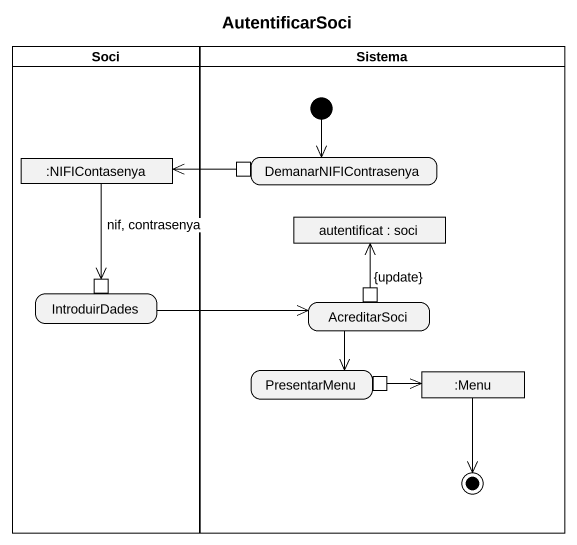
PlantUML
@startuml
title AutentificarSoci
hide empty description
state Soci <<partition>> {
  state ":NIFIContasenya" as NIFIContasenya <<object>>
  state IntroduirDades {
    state pin2 <<inputPin>>
  }
}
state Sistema <<partition>> {
  state DemanarNIFIContrasenya {
    state pin1 <<outputPin>>
  }
  state "autentificat : soci" as autentificat <<object>>
  state AcreditarSoci {
    state "{update}" as update <<outputPin>>
  }
  state PresentarMenu {
    state pin3 <<outputPin>>
  }
  state ":Menu" as Menu <<object>>
  [*] --> DemanarNIFIContrasenya
  Menu --> [*]
}
NIFIContasenya --> pin2 : nif, contrasenya
pin1 -left-> NIFIContasenya
IntroduirDades -right-> AcreditarSoci
update -up-> autentificat
AcreditarSoci --> PresentarMenu
pin3 -right-> Menu
@enduml
